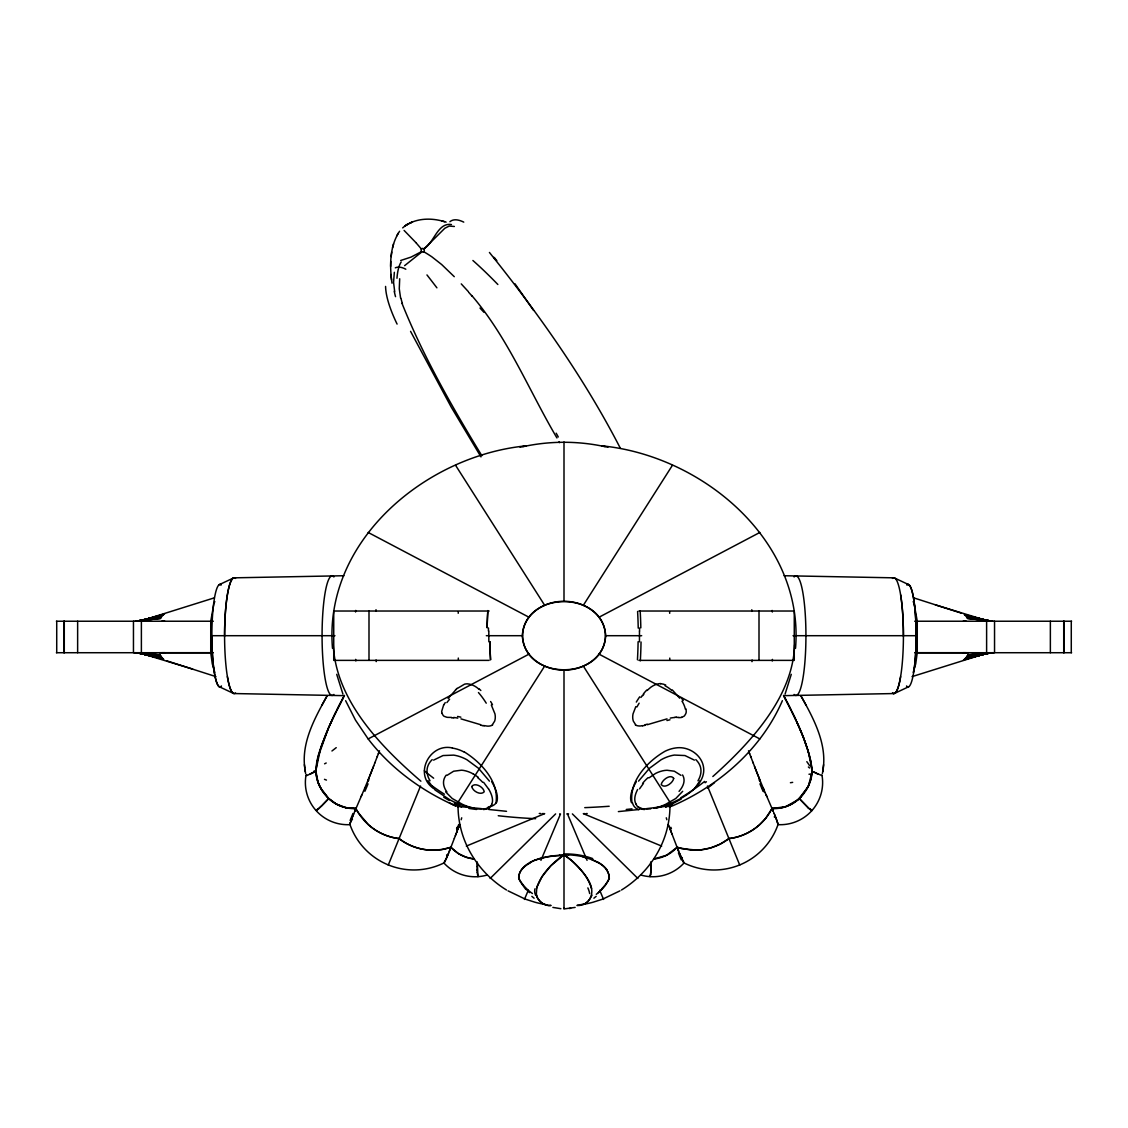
<?xml version="1.0" encoding="UTF-8"?>
<svg xmlns="http://www.w3.org/2000/svg" width="1128" height="1128" viewBox="0 0 1128 1128"><rect width="100%" height="100%" fill="white"/><g stroke="black" fill="none" stroke-linecap="round" stroke-linejoin="round"><path stroke-width="1.5" d="M564 907.73L564 908.815L564 670.117A48.377 48.377 0 0 0 583.387 666.169L672.33 805.942C719.749 785.299 761.668 748.724 782.381 700.685M477.158 870.012L477.186 872.184M477.158 870.083L477.214 866.854M488.424 631.06L488.466 627.986M477.285 862.426L477.229 866.459M332.492 648.346C323.496 541.468 424.297 456.939 523.787 446.096M477.299 862.116L477.948 876.653L477.186 872.367M604.213 446.096C703.703 456.939 804.504 541.468 795.508 648.346M399.594 231.254C389.484 246.341 389.555 265.87 392.022 283.213M390.626 266.434L390.767 261.4M320.296 787.457C309.396 767.83 322.072 745.467 328.925 726.883M650.828 872.113L650.701 862.116M650.63 874.299L650.842 870.012M822.354 773.554C828.474 745.763 813.951 719.199 800.894 695.764M522.504 635.698C524.266 590.282 603.734 590.282 605.496 635.698C603.734 681.115 524.266 681.115 522.504 635.698L486.323 635.698M650.814 872.452L650.123 876.498L650.602 874.468M800.95 796.918L808.522 785.793L812.16 771.411L810.778 779.575L807.704 787.457M680.212 855.109L679.282 852.824L684.005 862.948A67.736 67.708 -22.2 0 0 777.996 824.639A42.3 42.215 3.2 0 0 822.002 775.26L821.96 775.049M914.216 604.27L917.261 621.232L917.261 652.717L915.725 663.814L913.201 672.387M443.84 862.455L443.84 862.92A42.3 42.215 47.6 0 0 487.197 875.004M823.581 764.685L822.679 771.792M361.439 795.846L355.969 808.536L345.958 807.676L336.37 804.053L328.29 798.159L321.931 790.347L318.04 782.226L315.882 771.101M320.14 787.316A50.718 40.65 24.5 0 1 315.911 771.51L315.981 770.311M315.953 770.579L316.418 766.857A95.358 76.055 -55.2 0 1 318.575 755.422L328.445 728.068M316.023 769.902L320.394 749.203M399.693 278.757L399.27 288.796L400.595 298.074M391.162 256.592L391.769 252.037M778.052 824.568L775.796 817.603M394.349 272.299L393.559 282.31L394.701 291.701M393.531 243.93L392.558 247.807M333.268 645.202C336.102 700.826 380.968 746.778 420.885 781.196M791.278 674.347L785.074 694.115M536.449 888.582C540.312 875.991 549.604 865.796 559.77 857.788M350.653 821.875C348.284 828.812 354.897 809.96 352.655 816.432M350.286 823.017L349.948 824.568M213.784 604.27L210.739 621.232L210.739 652.717L212.275 663.814L214.799 672.387M320.803 747.864L323.369 740.532M350.78 821.494L351.146 820.437M351.301 819.971L351.654 819.027M351.555 819.28L352.5 816.841M214.179 603.113L214.799 601.562M323.666 739.756L326.669 732.171M454.344 838.386L455.557 835.213M374.82 762.965L377.415 756.183M375.004 762.472L373.636 766.039M377.26 756.606L379.501 750.783M378.345 753.772L378.627 753.067M454.387 838.273L450.185 849.158M455.359 835.749L456.177 833.592M456.008 834.043L456.671 832.323M373.185 767.195L373.735 765.785M372.607 768.704L373.297 766.927M450.706 847.791L450.904 847.297A32.19 25.803 19.9 0 0 458.49 853.614L466.118 857.224L474.254 859.042M456.502 832.774L456.939 831.632M456.812 831.956L457.207 830.927M457.122 831.139L457.883 829.193M372.268 769.578L372.917 767.9M371.916 770.466L372.367 769.31M450.382 848.637L449.832 850.033M372.085 770.015L370.435 774.245M371.817 770.72L370.153 774.95M457.771 829.489L458.574 827.444M458.292 828.135L458.842 826.739M458.743 826.979L459.745 824.455M449.663 850.456L449.339 851.287M449.607 850.597L449.156 851.739M370.195 774.865L369.589 776.36M369.843 775.74L368.447 779.208M495.953 803.065C499.366 781.803 481.275 762.429 464.327 751.939M369.307 777.065L368.095 780.068M448.62 853.078L448.902 852.373M447.915 854.798L448.563 853.233M368.179 779.885L364.837 787.936M388.243 865.12L420.547 786.019M448.408 853.6L448.042 854.488M353.374 814.684L353.698 813.908M353.6 814.148L354.065 813.006M447.788 855.109L446.18 858.831M447.604 855.56L447.478 855.856M326.782 731.945L327.106 731.17M354.46 812.061L355.334 810.003M524.421 899.439L528.299 890.26M540.932 860.34L560.503 813.951L559.643 813.951M354.643 811.638L355.137 810.454M364.936 787.696L361.792 795.043M355.249 810.2L355.969 808.536L345.535 807.577A30.047 24.083 24.5 0 1 335.03 803.291L328.713 798.553A34.587 27.735 24.5 0 1 326.908 796.791A39.099 31.344 24.5 0 1 320.239 787.288M355.757 809.016L358.366 812.752M446.956 857.068L444.291 862.567L446.11 858.958M327.529 730.154L332.675 718.776M361.157 796.495L361.891 794.817M328.784 727.306L333.747 716.562M329.461 725.755L329.813 724.98M330.166 724.218L330.518 723.443M330.871 722.681L332.295 719.608M700.037 780.689L694.975 788.091M421.421 249.034L421.223 249.626A3.722 3.722 0 0 0 421.505 251.614M332.534 719.015L333.465 717.112M333.155 717.704L337.103 709.723M334.114 715.801L334.48 715.039M333.789 716.407L335.693 712.501M334.847 714.278L337.61 708.694M337.469 708.976L337.85 708.215M336.976 709.921L340.191 703.604M338.231 707.467L339.006 705.959M337.639 708.624L342.87 698.443M635.811 706.636L633.048 713.841A16.948 14.114 -39.1 0 0 633.33 721.13L635.6 724.669M338.936 706.058L341.925 700.248M766.109 794.817L772.031 808.536L769.634 812.752M340.261 703.477L341.319 701.447M341.699 700.699L342.475 699.191M342.249 699.642L343.264 697.696M342.785 698.599L344.251 695.835M807.62 787.626L798.074 799.625L800.683 797.2M343.659 696.949L344.477 695.37M327.106 695.764C315.022 717.817 301.289 741.984 304.772 768.126M443.671 704.873L441.697 711.359A7.318 5.809 45.2 0 0 442.12 713.404M321.847 705.381L327.162 695.694M797.679 799.963L785.553 806.703L772.031 808.536L765.658 818.322M398.254 233.2L396.675 235.949M639.548 788.839L643.453 783.41M672.33 465.455L583.373 605.242A48.377 48.377 0 0 0 564 601.294A48.377 48.377 0 0 0 544.612 605.214L455.67 465.455M682.694 791.306L675.799 798.483L665.52 804.391A17.837 4.808 -22 0 1 659.048 806.915L654.071 808.24M769.451 813.034C760.681 827.064 745.368 836.75 728.914 838.569A51.282 47.108 -20.4 0 1 697.231 850.131L682.087 848.707M444.235 862.652L444.051 862.892A67.736 67.708 22.2 0 1 350.004 824.639A42.3 42.215 -3.2 0 1 305.998 775.26L306.689 774.725M638.547 781.14L649.488 768.267L661.121 759.75A24.548 13.888 -28.5 0 1 674.304 755.069L684.95 755.548L694.397 760.117M606.131 883.915L604.918 885.621M642.791 695.624L643.806 694.298M448.098 698.443L455.656 689.984M765.447 818.575L759.637 824.653A51.282 47.108 -24 0 1 728.928 838.597L720.228 844.111L710.541 847.946L700.601 849.892L690.308 850.004L677.096 847.297L671.823 833.592M421.491 248.921L422.281 248.47A2.059 2.059 0 0 1 423.691 248.823C434.026 243.253 437.438 222.357 451.44 224.528M602.267 888.85L598.362 892.657M322.693 804.913L328.713 798.553L320.38 787.626M322.199 805.448L316.348 810.44L318.026 809.382M328.713 798.553L318.181 809.269M490.13 878.472L555.625 813.908M647.148 690.491L649.037 688.743A17.907 15.707 -48.9 0 1 660.641 683.512M672.57 804.941L671.78 805.491M447.026 775.359L453.653 771.214L461.62 770.184A16.187 8.347 25.1 0 1 473.14 773.893M492.386 724.684L494.67 721.13A16.948 14.171 38.4 0 0 494.938 713.841L491.343 705.056M404.614 265.658L421.731 252.009L423.211 252.122A2.369 2.369 0 0 0 423.691 251.671A2.862 2.862 0 0 0 424.311 250.162L423.959 249.034L444.813 228.265L449.212 226.065L454.373 226.474M457.235 688.503L464.496 684.202A13.042 11.435 48.7 0 1 467.514 683.836A17.921 15.313 46.3 0 1 478.709 689.025M712.84 776.515C749.937 743.338 793.026 697.259 794.605 644.807M402.668 227.884C413.976 217.986 430.755 217.394 444.531 221.694M596.148 896.351L593.892 898.198M648.995 777.883L655.622 773.399A16.257 8.389 -24.7 0 1 667.029 770.255L674.347 771.214L680.974 775.359M489.933 806.858L485.195 808.931L477.285 808.875M705.127 782.747L706.41 781.746M404.853 226.065L407.349 224.387L405.065 225.91M433.603 760.117L443.05 755.548L453.71 755.125A24.548 13.888 28.5 0 1 466.893 759.722L478.512 768.267L489.453 781.14M317.433 809.382L316.362 810.214L317.56 809.284M559.981 857.632L563.732 854.996L550.802 865.768L541.948 876.808L536.801 887.384L536.279 895.251A45.98 24.647 -62.9 0 0 543.343 903.88L547.884 905.375A38.042 20.403 -62.9 0 0 551.084 905.446C544.739 906.32 539.114 901.921 536.716 896.365M621.5 890.006C642.086 877.358 658.216 857.491 665.548 834.382A95.584 95.584 0 0 0 669.961 806.929M310.834 773.723L315.84 771.496M312.273 772.849L307.267 775.444M310.651 773.808L309.876 774.273M681.199 799.061L665.746 807.352M421.505 251.629L411.043 257.099L400.666 260.498M619.963 890.852L602.662 899.157L592.891 902.273A111.517 111.517 0 0 1 583.106 904.43M407.236 224.472L412.397 221.99L409.802 223.09M670.963 805.956L670.159 806.379M530.089 862.455L534.827 860.185M312.541 772.708L314.247 771.919M345.619 700.685L355.503 720.143L368.165 738.925L528.976 654.155A39.663 39.663 0 0 0 544.669 666.042M759.835 532.458L599.024 617.227A39.663 39.663 0 0 0 583.331 605.341M219.269 584.656L233.313 578.072M908.731 686.726L894.687 693.325M466.329 846.099L544.669 813.655L542.342 813.584M821.748 775.472L812.16 771.496L811.582 766.857A95.358 76.055 55.2 0 0 809.425 755.422L803.63 737.867L795.325 718.776M474.197 859.028A30.667 24.59 19.9 0 1 458.476 853.642L450.904 847.297L441.753 849.525L432.644 850.188M214.362 597.84L141.282 620.767L164.491 614.111L140.506 620.795M912.03 676.631L988.311 652.717L963.509 659.838L989.087 652.717L964.313 659.274L989.876 652.717L964.708 658.935L990.257 652.717L965.103 658.569L990.652 652.717L965.497 658.16L991.033 652.717L965.892 657.709L991.427 652.717L966.273 657.215L991.822 652.717L966.654 656.693L992.203 652.717L967.034 656.129L992.598 652.717L967.401 655.523L992.978 652.717L967.768 654.874L993.373 652.717M450.904 847.297C433.589 853.276 413.468 849.863 399.086 838.569A51.282 47.108 24 0 1 368.362 824.639L358.549 813.034M647.359 724.698L667.029 718.874M489.439 808.593L483.461 809.551M543.019 857.506C533.22 860.213 520.375 865.162 518.824 876.512A12.14 9.207 -0.6 0 0 518.979 878.077M140.563 620.795L163.687 614.675L139.449 620.823M656.722 808.043L666.324 805.096A30.047 8.7 -24.2 0 0 677.886 799.978C691.097 793.365 708.497 780.195 702.561 763.247C698.613 752.672 686.67 746.172 675.616 747.963A24.153 14.565 -30.1 0 0 665.182 751.178C647.401 761.33 628.719 781.281 632.047 803.065M575.139 907.405L565.029 908.801M645.004 725.332L642.593 725.826M520.036 447.167L526.212 445.729M139.421 620.837L162.897 615.38L136.573 621.232L161.727 616.72L136.178 621.232L161.346 617.256L135.797 621.232L160.966 617.82L135.402 621.232L160.599 618.426L135.022 621.232M670.229 718.127L671.654 717.845A27.777 20.163 -35.5 0 1 675.009 717.507M569.245 908.505L570.641 908.308M650.715 808.875L642.805 808.931L638.067 806.858M646.513 808.635L665.506 806.365M653.746 859.042L666.634 855.221L677.096 847.297L681.777 848.637M639.266 809.481L618.37 811.596M306.76 775.528L306.012 775.303M559.418 855.109L563.605 855.01M586.419 813.556L587.194 813.528M584.882 813.612L583.331 813.655L661.671 846.099M234.173 577.832L343.885 575.731M784.115 695.652L893.827 693.551M676.433 717.422L678.887 717.422M161.755 621.232L164.787 621.218M161.755 652.717L164.787 652.689M568.597 813.951L566.848 813.951M489.115 611.024L333.733 611.024L333.733 660.374L489.115 660.374M638.885 611.024L794.267 611.024L794.267 660.374L638.885 660.374M56.4 621.232L213.333 621.232M914.667 621.232L1071.6 621.232M331.688 635.698L211.867 635.698A51.239 8.136 -90 0 0 221.158 686.416M331.984 635.698L334.945 635.698M605.496 635.698L641.677 635.698M793.055 635.698L796.015 635.698M796.312 635.698L916.133 635.698A51.239 8.136 90 0 0 906.841 584.981M159.217 652.731L210.739 652.717M917.261 652.717L968.783 652.731M56.4 652.717L213.333 652.717M914.667 652.717L1071.6 652.717M457.418 805.66L459.195 805.66M668.805 805.66L670.582 805.66M564.24 854.996L568.582 855.109M963.213 621.218L966.245 621.232M963.213 652.689L966.245 652.717M451.567 717.422L447.717 717.366A13.155 10.448 47.9 0 1 446.66 717.196L444.136 716.294A3.074 2.383 46 0 1 443.219 715.462L442.726 714.701A7.713 6.091 45.5 0 1 442.12 713.404M432.306 850.188L430.67 850.131A51.282 47.108 20.4 0 1 399.058 838.597C380.897 836.525 364.147 824.935 355.969 808.536M784.115 575.731L893.827 577.832M343.885 695.652L234.173 693.551A57.866 9.588 90 0 1 227.391 676.603M540.805 813.528L539.269 813.471M644.539 809.551L639.421 808.861M772.511 809.636L772.031 808.536L782.465 807.577A30.047 24.083 -24.5 0 0 792.97 803.291L799.287 798.553A34.587 27.735 -24.5 0 0 801.091 796.791A39.099 31.344 -24.5 0 0 807.761 787.288M560.884 908.703L552.861 907.405M134.627 652.717L160.232 654.874L135.022 652.717L160.599 655.523L135.402 652.717L160.966 656.129L135.797 652.717L161.346 656.693L136.178 652.717L161.727 657.215L136.573 652.717L162.108 657.709L136.967 652.717L162.502 658.16L137.348 652.717L162.897 658.569L137.743 652.717L163.292 658.935L138.124 652.717L163.687 659.274L138.913 652.717L192.606 669.059M506.528 811.314L488.734 809.481M452.384 747.963C429.909 742.774 413.581 774.034 433.025 788.091M992.978 621.232L967.401 618.426L992.598 621.232L967.034 617.82L992.203 621.232L966.654 617.256L991.822 621.232L966.273 616.72L991.427 621.232L965.103 615.38L988.579 620.837M481.487 808.635L457.446 806.337L458.405 807.112M484.222 725.614L486.055 725.924A10.011 8.559 34.4 0 0 492.612 724.994M457.771 718.127L456.346 717.845A27.777 20.233 35.8 0 0 453.653 717.478M601.788 445.729L607.964 447.167M473.929 808.24L468.938 806.872A17.837 4.738 22 0 1 462.508 804.363L452.201 798.483L445.701 791.926M582.993 857.026C593.286 859.578 607.4 864.415 609.176 876.512A12.14 9.207 0.9 0 1 609.021 878.077M988.551 620.823L964.313 614.675L987.437 620.795M471.278 808.043L461.676 805.096A30.047 8.7 24.2 0 1 450.114 799.978L435.084 789.995L427.963 780.689M460.971 718.874L480.641 724.698M987.493 620.795L935.394 604.89M446.124 222.145L441.64 220.806M961.07 613.054L913.638 597.84M166.93 660.881L215.97 676.631M813.753 771.919L815.459 772.708M591.932 859.691L597.91 862.455M665.703 685.006L663.264 684.146A13.042 11.421 -48.3 0 0 660.627 683.85M894.687 578.072L908.731 584.656M219.269 686.726L233.313 693.325M461.535 806.999L454.231 803.263M368.165 532.458L528.976 617.227A39.663 39.663 0 0 1 544.669 605.341M759.835 738.925L599.024 654.155A39.663 39.663 0 0 1 583.331 666.042M508.037 890.852L525.338 899.157L535.109 902.273A111.517 111.517 0 0 0 544.894 904.43M815.685 772.807L818.152 774.33M449.353 800.556L443.741 797.228M473.182 773.836L478.342 777.347M423.691 251.671L427.343 253.885A17.54 2.115 31.1 0 1 432.024 256.944L441.697 264.558L454.274 276.684M456.22 805.491L455.515 805.011M506.5 890.006C485.914 877.358 469.784 857.491 462.452 834.382A95.584 95.584 0 0 1 458.038 806.929M809.975 809.382L811.892 810.553L808.339 808.029M810.44 809.284L811.92 810.51L810.567 809.382M809.833 809.284L799.287 798.553L800.499 799.822M404.106 230.422L416.006 242.717M534.108 898.198L531.852 896.351M478.963 688.743L480.852 690.491M529.638 892.657L526.015 889.16M808.212 807.902L800.767 800.119M672.302 689.941L679.69 698.19M572.375 813.908L637.87 878.472M461.253 283.889L468.416 291.701M489.439 252.46C538.451 313.57 584.445 378.472 620.329 448.225M495.305 258.876L493.895 257.325L496.842 260.61M483.588 782.31L488.452 788.839M471.744 295.508C508.023 337.794 528.905 390.344 556.936 437.946M368.165 738.925C390.781 768.492 421.759 790.996 455.67 805.942L544.627 666.14A48.377 48.377 0 0 0 564 670.088M514.96 283.748L533.572 310.426M681.961 701.179L682.313 701.686A36.491 29.328 -42.4 0 1 685.401 709.272M521.869 883.915L523.082 885.621A56.259 48.786 -37.2 0 0 525.803 889.329M683.765 862.652L683.06 861.383M481.825 455.684C452.004 406.785 423.31 356.561 401.991 303.333M480.979 456.896L451.2 407.053L410.564 331.35M559.587 442.641L559.051 441.711M800.838 695.694L806.153 705.381M783.523 695.37L785.088 698.373M783.749 695.835L784.411 697.104M783.96 696.202L784.341 696.949M785.13 698.443L786.301 700.699M784.735 697.696L787.739 703.477M785.215 698.599L788.401 704.76M683.244 861.736L681.044 857.068M786.681 701.447L787.852 703.703M788.232 704.45L788.994 705.959M787.809 703.604L791.024 709.921M788.683 705.296L795.466 719.015M789.389 706.706L789.769 707.467M790.15 708.215L790.531 708.976M790.897 709.723L791.278 710.485M791.236 710.386L792.307 712.501M792.025 711.994L794.845 717.704M792.406 712.755L793.153 714.278M793.52 715.039L793.886 715.801M794.253 716.562L797.129 722.681M795.705 719.608L796.072 720.383M796.692 721.638L799.216 727.306M797.482 723.443L797.834 724.218M798.187 724.98L798.878 726.531M799.075 726.883L803.742 738.191M799.555 728.068L801.218 731.945M766.405 795.494L766.843 796.495M636.206 804.335L636.121 804.123A56.654 21.15 -32.5 0 1 637.602 789.515M766.208 795.043L765.165 792.631M772.398 809.368L773.357 811.638M765.221 792.772L763.318 788.289M679.888 854.319L680.931 856.815M913.201 601.562L913.821 603.113M772.666 810.003L773.216 811.3M763.064 787.696L763.769 789.36M763.162 787.936L759.821 779.885M636.178 804.264L636.192 804.292A52.607 18.852 -33 0 0 637.94 806.957M567.497 813.951L587.068 860.34M599.701 890.26L603.579 899.439M773.667 812.357L774.231 813.711M774.203 813.64L775.345 816.432M801.331 732.171L807.14 747.892M774.668 814.769L775.458 816.742M707.453 786.019L739.756 865.12M759.905 780.068L758.129 775.655M759.539 779.18L758.693 777.065M775.063 815.755L776.783 820.211M679.239 852.74L678.619 851.189M758.51 776.614L757.805 774.865M757.847 774.95L757.114 773.117M668.255 824.455L669.017 826.387M757.565 774.245L755.633 769.31M757.015 772.835L755.915 770.015M668.918 826.147L669.976 828.84M653.803 859.028A30.667 24.59 -19.9 0 0 669.524 853.642A32.19 25.803 -19.9 0 0 677.096 847.297L678.139 849.962M678.055 849.765L678.647 851.273L677.59 848.58M755.083 767.9L755.732 769.578M670.117 829.193L670.554 830.321M669.905 828.657L670.229 829.489M749.189 752.587L748.499 750.783M754.547 766.49L754.815 767.195M755.393 768.704L750.924 757.085M670.793 830.927L671.188 831.956M670.385 829.884L670.878 831.139M750.585 756.183L751.008 757.311M752.912 762.26L753.18 762.965M749.542 753.49L750.74 756.606M749.105 752.362L749.655 753.772M671.456 832.661L671.992 834.043M671.061 831.632L671.498 832.774M804.038 738.967L804.335 739.756M804.631 740.532L808.099 750.783M342.926 694.115L336.722 674.347M776.938 820.662L777.291 821.678M777.347 821.875L778.038 824.23L777.742 823.144M807.549 749.161L810.99 761.908L812.16 771.411A50.718 40.65 -24.5 0 1 807.86 787.316M808.325 751.572L811.977 769.902M591.551 888.582C588.012 876.893 579.637 867.319 570.472 859.564C566.143 856.138 557.218 849.61 572.037 860.89C581.174 870.083 598.305 885.931 589.239 899.82C587.096 902.795 583.768 904.938 580.116 905.375A38.042 20.389 62.8 0 1 576.916 905.431L584.671 903.895A46.107 24.717 62.9 0 0 591.058 896.788L591.284 896.365A25.859 16.384 29.6 0 0 592.017 895.223M686.078 708.99L686.233 712.008A7.247 5.739 -45.4 0 1 685.711 713.812L684.583 715.688A3.017 2.341 -46 0 1 683.864 716.294L682.285 716.999A9.306 7.346 -47.4 0 1 681.65 717.168M305.039 770.029L305.646 773.554M304.419 764.685L305.321 771.792M684.16 862.455L684.16 862.85A42.3 42.215 -47.6 0 1 640.803 875.004M390.908 274.471L391.515 279.984M650.785 866.854L650.814 868.01M650.828 868.729L650.842 870.083M650.771 866.459L650.715 862.426M639.534 627.986L639.576 631.06M1071.276 621.232L1071.276 652.717M1064.071 621.232L1064.071 652.717M1063.718 621.232L1063.718 652.717M1050.365 621.232L1050.365 652.717M994.543 621.232L994.543 652.717M986.619 621.232L986.619 652.717M759.003 611.024L759.003 660.374M564 441.993L564 601.266M368.997 611.024L368.997 660.374M141.381 621.232L141.381 652.717M133.457 621.232L133.457 652.717M77.635 621.232L77.635 652.717M64.282 621.232L64.282 652.717M63.929 621.232L63.929 652.717M56.724 621.232L56.724 652.717M587.857 887.905A20.248 9.828 49.1 0 1 589.648 893.531M604.721 885.48A56.259 48.363 24.2 0 1 601.971 888.61M606.258 883.506A28.003 23.97 15.4 0 0 609.233 878.148A20.868 15.989 -6.5 0 0 608.923 874.679L607.696 871.535A29.159 22.532 -7.9 0 0 606.497 869.716M598.023 862.328A30.371 23.138 -4.3 0 1 606.793 869.575M564.282 853.966A60.757 44.782 -1 0 1 592.679 858.577M637.588 611.446A181.397 74.702 89.9 0 1 638.222 628.113M640.154 610.671A180.17 76.803 90 0 1 640.831 627.845M639.449 631.074A179.592 77.733 90 0 1 639.435 641.86M641.028 641.987A181.227 77.564 -90 0 1 640.323 660.839M638.096 641.747A180.268 74.251 -89.9 0 1 637.447 659.824M772.158 610.445A150.757 90 89.8 0 1 772.327 612.01M772.426 659.401A150.757 90 89.8 0 1 772.271 660.98M598.954 617.284A30.428 30.428 0 0 1 605.595 635.684A30.428 30.428 0 0 1 598.954 654.099M669.623 611.841A179.479 76.535 89.9 0 1 669.708 613.322M669.792 658.089A179.479 76.535 89.9 0 1 669.708 659.584M751.784 609.769A159.231 80.835 89.7 0 1 751.925 611.376M752.108 660.063A159.231 80.835 89.7 0 1 751.981 661.671M665.365 806.393A42.032 2.312 -11.4 0 1 670.018 807.028M631.99 808.861A92.989 3.525 -5.3 0 1 626.237 809.481M609.176 806.266A149.22 26.212 -1.2 0 1 584.755 807.648M761.626 786.738A72.601 1.17 66 0 1 763.853 791.814M797.99 799.865A31.203 25.013 -24.5 0 1 772.017 808.565M681.284 859.903A72.601 2.496 70.4 0 1 678.421 852.895M808.973 774.231A46.065 14.001 -29.9 0 1 810.99 774.175M806.83 761.654A101.308 8.643 48.4 0 1 809.622 765.7M808.381 766.984A133.894 6.853 34.2 0 1 809.608 768.013M790.418 782.733A116.579 5.457 -12 0 1 792.674 782.367M682.384 857.985A123.727 2.425 69.6 0 1 682.186 857.562M774.583 817.222A124.024 2.397 65.2 0 1 774.316 816.728M892.46 578.424A57.866 9.588 -90 0 1 903.415 634.162A57.866 9.588 -90 0 1 892.967 693.325M900.609 676.603A57.866 9.588 90 0 1 892.46 692.959M900.609 594.78A57.866 9.588 90 0 1 903.415 635.698M907.264 584.656A51.239 8.136 -90 0 1 915.372 613.97A51.239 8.136 -90 0 1 913.75 671.921M907.998 686.938A51.239 8.136 -90 0 1 906.517 686.078M916.133 635.698A51.239 8.136 90 0 1 906.841 686.416M350.131 820.465A72.601 2.496 -65.1 0 1 352.993 813.457M355.983 808.565A31.203 25.013 24.5 0 1 330.01 799.865M458.729 824.455A72.601 1.17 -69.6 0 1 456.769 829.63M313.626 771.453A46.065 15.425 36.5 0 1 314.98 770.762M221.483 686.078A51.239 8.136 90 0 1 211.867 635.698A51.239 8.136 -90 0 1 221.158 584.981M220.002 584.459A51.239 8.136 90 0 1 220.736 584.656M235.541 692.959A57.866 9.588 -90 0 1 224.585 635.698A57.866 9.588 90 0 1 235.033 578.072M224.585 635.698A57.866 9.588 -90 0 1 235.541 578.424M536.984 896.21A25.859 16.018 -38.9 0 1 536.632 894.871M535.546 895.04A20.248 12.817 -29.7 0 1 534.898 888.864M534.94 860.34A60.221 42.878 0 0 1 563.676 855.546M530.414 862.807A30.371 22.673 1.8 0 0 521.235 870.21A27.439 21.15 7.3 0 0 519.825 872.48L519.077 874.679A20.868 15.989 6.3 0 0 518.711 878.134A28.003 24.04 -17.8 0 0 521.644 883.562M488.861 641.832A179.592 77.451 90 0 1 488.833 631.088M487.818 610.586A181.397 77.338 -90 0 0 487.141 627.845A180.17 76.803 -90 0 1 487.846 610.671M355.842 660.938A150.757 90 89.8 0 1 355.672 659.372M355.574 611.982A150.757 90 89.8 0 1 355.729 610.417M326.443 780.082A116.579 6.232 16.5 0 1 324.483 779.335M326.203 762.993A133.894 6.359 -30.8 0 1 324.582 763.811M336.229 747.652A101.308 6.148 -40.6 0 1 331.956 750.98M446.617 855.32A123.727 2.397 -70.4 0 1 446.787 854.784M352.274 819.845A124.024 2.425 -65.9 0 1 352.429 819.393M529.046 617.284A30.428 30.428 0 0 0 522.405 635.684A30.428 30.428 0 0 0 529.046 654.099M416.204 242.971A39.325 1.452 50.9 0 1 421.562 249.246M426.962 274.936A146.851 8.742 54.8 0 1 436.903 287.823M449.903 221.737A137.616 32.684 61.8 0 1 463.749 222.131M480.006 308.071A92.651 2.2 47.5 0 1 483.968 312.315M468.783 292.406A61.97 7.247 53.1 0 1 472.054 296.156M558.275 436.973A279.49 48.504 70.4 0 1 556.189 433.194M402.414 303.643A80.779 26.55 52.3 0 1 400.976 298.384M395.308 267.844A166.422 36.011 68.3 0 1 405.812 269.225M458.377 659.556A179.479 76.535 89.9 0 1 458.292 658.061M458.208 613.294A179.479 76.535 89.9 0 1 458.292 611.799M376.216 661.614A159.231 80.835 89.7 0 1 376.075 660.007M375.892 611.32A159.231 80.835 89.7 0 1 376.019 609.712M535.673 818.688A148.262 36.716 0.2 0 1 498.252 815.727M476.58 809.481A92.989 5.936 4.3 0 1 468.924 808.438M763.106 791.292A108.767 16.737 70.9 0 1 759.962 783.847M760.075 781.676A102.859 3.849 63.2 0 1 759.116 779.885M670.836 827.247A108.767 16.737 64.6 0 1 671.414 828.742M666.281 817.8A102.859 3.849 72.3 0 1 666.845 819.76M794.112 576.958A59.742 9.997 -90 0 1 805.928 635.698A59.742 9.997 -90 0 1 794.112 694.439M396.971 278.278A161.713 32.571 71.8 0 1 401.201 261.992M395.533 296.664A92.637 30.907 50.2 0 1 394.264 291.348M397.084 324.088A101.351 30.808 52.6 0 1 385.579 286.427M609.402 878.19A54.652 47.179 28.3 0 1 596.275 894.321M568.611 854.841A63.605 45.769 -0.2 0 1 583.106 856.744M543.09 857.647A63.239 45.035 0 0 1 559.432 855.334M532.444 893.517A54.652 47.009 -19.1 0 1 518.697 878.148M368.038 783.847A108.767 16.737 -70.9 0 1 364.894 791.292M368.884 779.885A102.859 3.849 -63.2 0 1 367.925 781.676M522.884 446.702A193.41 193.41 0 0 1 605.116 446.702M455.797 805.956A17.569 2.608 18 0 1 455.035 805.462M672.091 805.039A8.234 0.804 -22.9 0 1 671.921 805.166M472.9 260.498A129.396 22.771 50.4 0 1 497.857 284.496M456.586 828.742A108.767 16.737 -64.6 0 1 457.164 827.247M461.155 819.76A102.859 3.849 -72.3 0 1 461.719 817.8M333.888 694.439A59.742 9.997 -90 0 1 322.072 635.698A59.742 9.997 -90 0 1 333.888 576.958M455.698 805.885A11.745 1.748 18 0 1 454.471 804.673M671.484 805.321A11.745 1.17 -21.5 0 1 668.777 806.703M451.708 717.831A34.446 24.506 33.9 0 1 453.78 717.944M457.545 716.449A58.825 39.818 32.3 0 1 460.858 717.182M482.939 725.727A51.254 47.08 44.1 0 1 480.556 725.078M484.208 725.769A36.138 32.106 38.8 0 1 482.981 725.501M490.609 701.503A60.066 44.344 46.6 0 1 492.485 704.676M478.455 692.536A55.624 37.041 48.9 0 1 486.238 703.181M455.515 689.871A58.614 49.561 24.6 0 1 457.08 688.376M446.885 702.589A89.902 69.09 1.6 0 1 449.607 699.219M443.755 704.915A53.495 43.541 21.3 0 1 445.25 702.603M681.058 697.513A96.472 75.872 -6.8 0 1 683.244 700.615M665.097 685.796A38.648 32.359 -20.3 0 1 671.724 690.421M643.355 693.988A35.743 29.568 -45.9 0 1 646.739 690.096M640.93 697.456A57.57 42.131 -47.5 0 1 642.41 695.384M636.305 702.081A72.347 51.338 -47.9 0 1 639.689 696.822M636.939 706.974A53.58 38.578 -47.3 0 1 639.139 703.195M642.565 725.628A10.589 8.883 -32.3 0 1 635.374 724.994M647.26 724.176A51.578 46.488 -40.8 0 1 644.92 724.825M666.93 720.538A58.825 36.829 -29.8 0 1 669.99 719.777M675.094 717.182A34.446 25.126 -35.8 0 1 676.518 717.14M681.636 717.436A16.92 13.776 -52.3 0 1 678.844 717.605M704.633 781.422A194.284 131.2 -56 0 1 680.945 797.651M714.489 782.649A152.788 79.439 -49.9 0 1 707.566 788.12M433.645 778.207A180.311 102.211 51.4 0 1 424.368 770.833M444.432 794.225A199.896 138.236 57.3 0 1 432.123 785.892M454.274 805.364A174.572 100.138 49.6 0 1 449.311 802.657M495.982 803.094A61.363 23.265 31.4 0 1 487.916 807.295M452.427 748.09A24.407 14.509 30 0 1 464.257 752.108M430.022 780.759A77.437 33.036 11.7 0 1 432.179 759.637M491.766 781.831A66.312 25.535 35 0 1 496.672 802.36M491.822 804.391A52.607 18.823 31.4 0 1 489.749 806.731M488.593 788.881A56.654 20.262 33.8 0 1 491.808 804.038M477.567 777.559A30.696 13.31 28 0 1 482.671 782.31M446.885 791.941A64.451 26.987 10.6 0 1 446.237 775.133M638.519 809.636A60.87 23.519 -35.9 0 1 632.498 802.784M695.821 759.637A77.437 33.036 -11.7 0 1 697.978 780.759M631.327 802.36A66.312 25.535 -35 0 1 636.234 781.831M682.525 774.922A64.916 25.535 -12.7 0 1 679.056 791.362M642.565 783.452A32.021 14.946 -26.4 0 1 648.064 777.657M649.982 876.512L649.982 876.442M471.772 786.526C472.561 791.179 480.838 795.733 484.222 791.8C483.686 787.062 474.846 782.014 471.772 786.526M673.698 778.419C672.979 783.001 664.35 789.106 661.219 784.51C661.995 779.984 670.681 773.512 673.698 778.419M489.904 641.747A181.227 74.631 89.9 0 0 490.567 659.894A180.268 74.251 89.9 0 1 489.904 641.747M455.261 804.8A7.684 0.832 19.5 0 0 455.19 804.842"/></g></svg>
